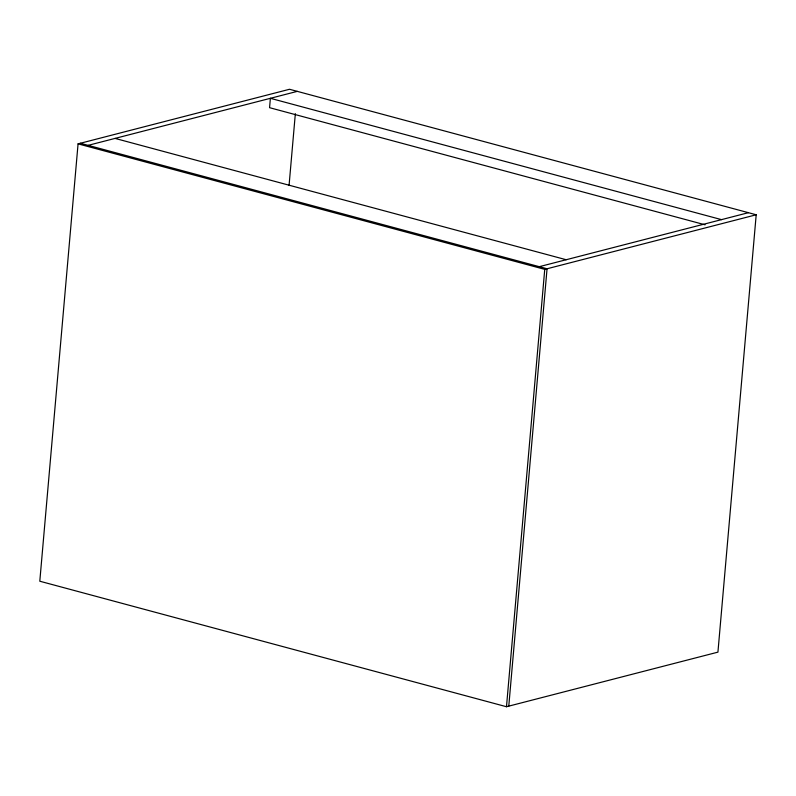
<?xml version="1.0" encoding="UTF-8"?>
<svg xmlns="http://www.w3.org/2000/svg" width="796" height="796" viewBox="0 0 796 796"><rect width="100%" height="100%" fill="white"/><g stroke="black" fill="none" stroke-linecap="round" stroke-linejoin="round"><path stroke-width="1.19" d="M78.068 143.857L39.8 581.219L506.485 706.729L717.932 652.143L756.2 214.781L289.515 89.271L78.068 143.857L544.743 269.366L756.2 214.781M289.057 185.528L295.346 113.669M506.485 706.729L544.743 269.366M508.783 706.132L547.051 268.769L80.366 143.26M88.147 145.35L297.296 91.361M539.27 266.68L748.419 212.691M721.514 219.636L270.381 98.306L269.565 107.679L705.097 224.81M115.062 138.404L566.185 259.735"/></g></svg>
